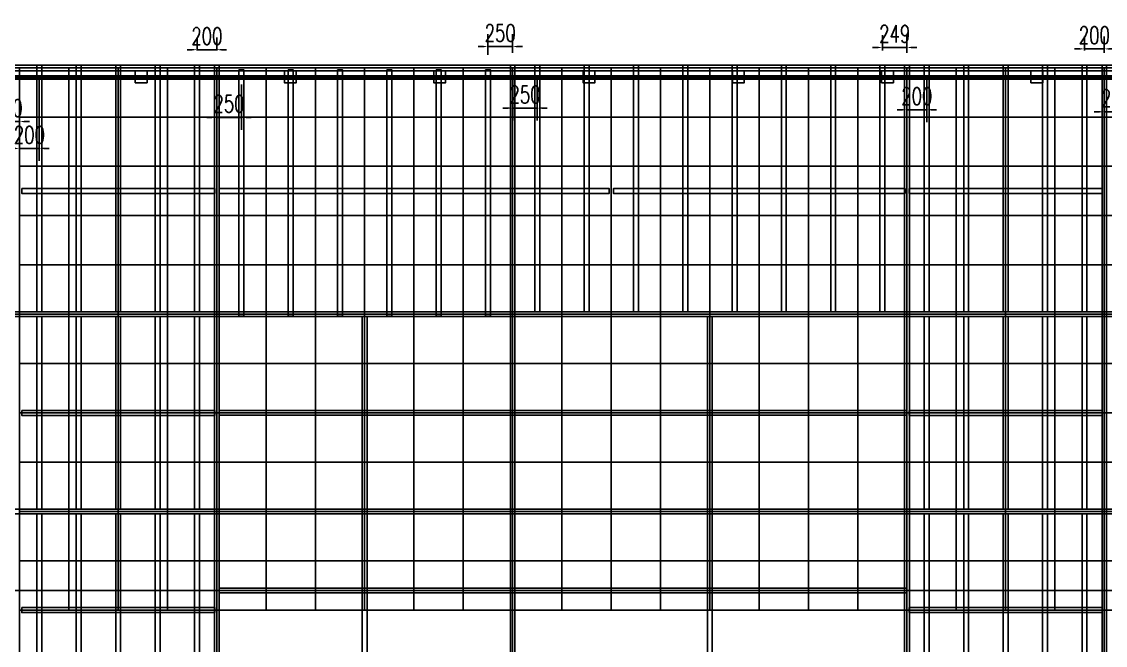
# Model space of a CAD drawing. Header units: millimetres. Extents: x -38645 to 143575, y -84298 to 156976.
# Drawn here: x -22998 to -12008, y -72826 to -66502 of the extents above; entities that cross this region are included whole.
import ezdxf

# ---------------------------------------------------------------- set-up
doc = ezdxf.new("R2010")
doc.units = ezdxf.units.MM
doc.header["$LTSCALE"] = 1000
for name, color, linetype in [('DOTE', 1, 'Continuous'), ('W-FLOAT_BOWL浮筒', 253, 'Continuous'), ('W-PLASTIC_RAILINGS塑木栏杆', 6, 'Continuous'), ('W-STEEL_FRAME钢架', 3, 'Continuous'), ('W-STEEL_KEEL钢龙骨', 5, 'Continuous')]:
    doc.layers.add(name, color=color, linetype=linetype)
doc.styles.add('STANDARD_T3', font='simplex.shx', dxfattribs={"width": 0.7, "bigfont": 'gbcbig.shx'})
doc.dimstyles.new('W&&50', dxfattribs={"dimtxt": 175, "dimasz": 50, "dimexe": 125, "dimexo": 150, "dimgap": 50, "dimtad": 1, "dimdec": 0, "dimzin": 0, "dimdsep": 46, "dimtxsty": 'STANDARD_T3', "dimcen": 0.09, "dimclrd": 1, "dimclre": 1, "dimclrt": 7, "dimazin": 2, "dimtfac": 1, "dimtdec": 0, "dimtix": 1, "dimtmove": 2, "dimatfit": 3, "dimfxl": 100, "dimtolj": 1, "dimtzin": 0, "dimarcsym": 0})

# ---------------------------------------------------------------- blocks, each defined once
blk = doc.blocks.new('*U376')
at = {"layer": 'W-STEEL_KEEL钢龙骨'}
for points in [[(-25, 3996), (25, 3996), (25, 1496), (-25, 1496)], [(-25, 1447), (25, 1447), (25, -505), (-25, -505)], [(-25, -2505), (25, -2505), (25, -553), (-25, -553)], [(-25, -3996), (25, -3996), (25, -2553), (-25, -2553)]]:
    blk.add_lwpolyline(points, close=True, dxfattribs=at)
blk = doc.blocks.new('*U377')
at = {"layer": 'W-STEEL_FRAME钢架', "color": 0, "linetype": 'ByBlock', "lineweight": -2, "transparency": 16777216}
for p in [(0, 0), (400, 0), (800, 0), (1200, 0), (1600, 0)]:
    blk.add_blockref('*U376', p, dxfattribs=at)
blk = doc.blocks.new('*U368')
at = {"layer": 'W-STEEL_KEEL钢龙骨'}
for points in [[(-25, 3996), (25, 3996), (25, 1496), (-25, 1496)], [(-25, -3996), (25, -3996), (25, -2553), (-25, -2553)]]:
    blk.add_lwpolyline(points, close=True, dxfattribs=at)
blk = doc.blocks.new('*U369')
at = {"layer": 'W-STEEL_FRAME钢架', "color": 0, "linetype": 'ByBlock', "lineweight": -2, "transparency": 16777216}
for p in [(0, 0), (500, 0), (1000, 0), (1500, 0), (2000, 0), (2500, 0)]:
    blk.add_blockref('*U368', p, dxfattribs=at)
blk = doc.blocks.new('*U370')
at = {"layer": 'W-STEEL_KEEL钢龙骨'}
for points in [[(-25, 3996), (25, 3996), (25, 1496), (-25, 1496)], [(-25, -3996), (25, -3996), (25, -2553), (-25, -2553)]]:
    blk.add_lwpolyline(points, close=True, dxfattribs=at)
blk = doc.blocks.new('*U371')
at = {"layer": 'W-STEEL_FRAME钢架', "color": 0, "linetype": 'ByBlock', "lineweight": -2, "transparency": 16777216}
for p in [(0, 0), (500, 0), (1000, 0), (1500, 0), (2000, 0), (2500, 0), (3000, 0), (3500, 0)]:
    blk.add_blockref('*U370', p, dxfattribs=at)
blk = doc.blocks.new('*U382')
at = {"layer": 'W-STEEL_FRAME钢架'}
blk.add_lwpolyline([(-60, 60), (60, 60), (60, -60), (-60, -60)], close=True, dxfattribs=at)
blk = doc.blocks.new('*U383')
at = {"layer": 'W-STEEL_FRAME钢架', "color": 0, "linetype": 'ByBlock', "lineweight": -2, "transparency": 16777216}
for p in [(15140, 0), (16654, 0), (18168, 0), (19682, 0), (21196, 0), (22710, 0), (24224, 0)]:
    blk.add_blockref('*U382', p, dxfattribs=at)
blk = doc.blocks.new('9040')
at = {"layer": 'DOTE'}
for p, q in [((0, -5000), (0, 1000)), ((-1000, 0), (10000, 0)), ((-1000, -2800), (10000, -2800))]:
    blk.add_line(p, q, dxfattribs=at)
at = {"layer": 'W-STEEL_FRAME钢架'}
blk.add_lwpolyline([(0, 0), (9000, 0), (9000, -4000), (0, -4000)], close=True, dxfattribs=at)
blk = doc.blocks.new('7040')
blk.add_circle((725, -3725), 75)
at = {"layer": 'DOTE'}
for p, q in [((0, -5000), (0, 1000)), ((3000, -5000), (3000, 1000)), ((7000, -5000), (7000, 1000)), ((-1000, 0), (8000, 0)), ((-1000, -2800), (8000, -2800)), ((-1000, -4000), (8000, -4000))]:
    blk.add_line(p, q, dxfattribs=at)
blk = doc.blocks.new('*U392')
at = {"layer": 'W-STEEL_KEEL钢龙骨'}
for points in [[(-25, 3996), (25, 3996), (25, 1496), (-25, 1496)], [(-25, 1447), (25, 1447), (25, -505), (-25, -505)], [(-25, -2505), (25, -2505), (25, -553), (-25, -553)], [(-25, -3996), (25, -3996), (25, -2553), (-25, -2553)]]:
    blk.add_lwpolyline(points, close=True, dxfattribs=at)
blk = doc.blocks.new('*U393')
at = {"layer": 'W-STEEL_FRAME钢架', "color": 0, "linetype": 'ByBlock', "lineweight": -2, "transparency": 16777216}
for p in [(0, 0), (400, 0), (800, 0), (1200, 0), (1600, 0)]:
    blk.add_blockref('*U392', p, dxfattribs=at)
blk = doc.blocks.new('*D421')
at = {"layer": 'Defpoints', "color": 0, "transparency": 16777216}
for p in [(-23270, -66944), (-23020, -66969), (-23020, -67515)]:
    blk.add_point(p, dxfattribs=at)
at = {"layer": 'W-STEEL_FRAME钢架', "color": 1, "lineweight": -2, "transparency": 16777216}
for p, q in [((-23270, -67094), (-23270, -67640)), ((-23020, -67119), (-23020, -67640)), ((-23320, -67515), (-23370, -67515)), ((-23270, -67515), (-23020, -67515)), ((-22970, -67515), (-22920, -67515))]:
    blk.add_line(p, q, dxfattribs=at)
at = {"layer": 'W-STEEL_FRAME钢架', "color": 1, "transparency": 16777216}
for points in [[(-23320, -67507), (-23320, -67523), (-23270, -67515)], [(-22970, -67507), (-22970, -67523), (-23020, -67515)]]:
    blk.add_solid(points, dxfattribs=at)
at = {"layer": 'W-STEEL_FRAME钢架', "color": 7, "transparency": 16777216, "insert": (-23145, -67378), "char_height": 175, "attachment_point": 5, "style": 'STANDARD_T3'}
blk.add_mtext('\\A1;250', dxfattribs=at)
blk = doc.blocks.new('*D422')
at = {"layer": 'Defpoints', "color": 0, "transparency": 16777216}
for p in [(-23020, -66969), (-22820, -66944), (-22820, -67787)]:
    blk.add_point(p, dxfattribs=at)
at = {"layer": 'W-STEEL_FRAME钢架', "color": 1, "lineweight": -2, "transparency": 16777216}
for p, q in [((-23020, -67119), (-23020, -67912)), ((-22820, -67094), (-22820, -67912)), ((-23070, -67787), (-23120, -67787)), ((-23020, -67787), (-22820, -67787)), ((-22770, -67787), (-22720, -67787))]:
    blk.add_line(p, q, dxfattribs=at)
at = {"layer": 'W-STEEL_FRAME钢架', "color": 1, "transparency": 16777216}
for points in [[(-23070, -67779), (-23070, -67796), (-23020, -67787)], [(-22770, -67779), (-22770, -67796), (-22820, -67787)]]:
    blk.add_solid(points, dxfattribs=at)
at = {"layer": 'W-STEEL_FRAME钢架', "color": 7, "transparency": 16777216, "insert": (-22920, -67650), "char_height": 175, "attachment_point": 5, "style": 'STANDARD_T3'}
blk.add_mtext('\\A1;200', dxfattribs=at)
blk = doc.blocks.new('*D423')
at = {"layer": 'Defpoints', "color": 0, "transparency": 16777216}
for p in [(-21020, -66786), (-21220, -66944), (-21020, -66944)]:
    blk.add_point(p, dxfattribs=at)
at = {"layer": 'W-STEEL_FRAME钢架', "color": 1, "lineweight": -2, "transparency": 16777216}
for p, q in [((-21220, -66794), (-21220, -66661)), ((-21020, -66794), (-21020, -66661)), ((-21270, -66786), (-21320, -66786)), ((-21220, -66786), (-21020, -66786)), ((-20970, -66786), (-20920, -66786))]:
    blk.add_line(p, q, dxfattribs=at)
at = {"layer": 'W-STEEL_FRAME钢架', "color": 1, "transparency": 16777216}
for points in [[(-21270, -66778), (-21270, -66795), (-21220, -66786)], [(-20970, -66778), (-20970, -66795), (-21020, -66786)]]:
    blk.add_solid(points, dxfattribs=at)
at = {"layer": 'W-STEEL_FRAME钢架', "color": 7, "transparency": 16777216, "insert": (-21120, -66649), "char_height": 175, "attachment_point": 5, "style": 'STANDARD_T3'}
blk.add_mtext('\\A1;200', dxfattribs=at)
blk = doc.blocks.new('*D424')
at = {"layer": 'Defpoints', "color": 0, "transparency": 16777216}
for p in [(-21020, -66944), (-20770, -66990), (-20770, -67473)]:
    blk.add_point(p, dxfattribs=at)
at = {"layer": 'W-STEEL_FRAME钢架', "color": 1, "lineweight": -2, "transparency": 16777216}
for p, q in [((-21020, -67094), (-21020, -67598)), ((-20770, -67140), (-20770, -67598)), ((-21070, -67473), (-21120, -67473)), ((-21020, -67473), (-20770, -67473)), ((-20720, -67473), (-20670, -67473))]:
    blk.add_line(p, q, dxfattribs=at)
at = {"layer": 'W-STEEL_FRAME钢架', "color": 1, "transparency": 16777216}
for points in [[(-21070, -67464), (-21070, -67481), (-21020, -67473)], [(-20720, -67464), (-20720, -67481), (-20770, -67473)]]:
    blk.add_solid(points, dxfattribs=at)
at = {"layer": 'W-STEEL_FRAME钢架', "color": 7, "transparency": 16777216, "insert": (-20895, -67335), "char_height": 175, "attachment_point": 5, "style": 'STANDARD_T3'}
blk.add_mtext('\\A1;250', dxfattribs=at)
blk = doc.blocks.new('*D425')
at = {"layer": 'Defpoints', "color": 0, "transparency": 16777216}
for p in [(-18020, -66754), (-18270, -66990), (-18020, -66969)]:
    blk.add_point(p, dxfattribs=at)
at = {"layer": 'W-STEEL_FRAME钢架', "color": 1, "lineweight": -2, "transparency": 16777216}
for p, q in [((-18270, -66840), (-18270, -66629)), ((-18020, -66819), (-18020, -66629)), ((-18320, -66754), (-18370, -66754)), ((-18270, -66754), (-18020, -66754)), ((-17970, -66754), (-17920, -66754))]:
    blk.add_line(p, q, dxfattribs=at)
at = {"layer": 'W-STEEL_FRAME钢架', "color": 1, "transparency": 16777216}
for points in [[(-18320, -66746), (-18320, -66763), (-18270, -66754)], [(-17970, -66746), (-17970, -66763), (-18020, -66754)]]:
    blk.add_solid(points, dxfattribs=at)
at = {"layer": 'W-STEEL_FRAME钢架', "color": 7, "transparency": 16777216, "insert": (-18145, -66617), "char_height": 175, "attachment_point": 5, "style": 'STANDARD_T3'}
blk.add_mtext('\\A1;250', dxfattribs=at)
blk = doc.blocks.new('*D426')
at = {"layer": 'Defpoints', "color": 0, "transparency": 16777216}
for p in [(-18018, -66944), (-17769, -66944), (-17769, -67378)]:
    blk.add_point(p, dxfattribs=at)
at = {"layer": 'W-STEEL_FRAME钢架', "color": 1, "lineweight": -2, "transparency": 16777216}
for p, q in [((-18018, -67094), (-18018, -67503)), ((-17769, -67094), (-17769, -67503)), ((-18068, -67378), (-18118, -67378)), ((-18018, -67378), (-17769, -67378)), ((-17719, -67378), (-17669, -67378))]:
    blk.add_line(p, q, dxfattribs=at)
at = {"layer": 'W-STEEL_FRAME钢架', "color": 1, "transparency": 16777216}
for points in [[(-18068, -67370), (-18068, -67387), (-18018, -67378)], [(-17719, -67370), (-17719, -67387), (-17769, -67378)]]:
    blk.add_solid(points, dxfattribs=at)
at = {"layer": 'W-STEEL_FRAME钢架', "color": 7, "transparency": 16777216, "insert": (-17893, -67241), "char_height": 175, "attachment_point": 5, "style": 'STANDARD_T3'}
blk.add_mtext('\\A1;250', dxfattribs=at)
blk = doc.blocks.new('*D409')
at = {"layer": 'Defpoints', "color": 0, "transparency": 16777216}
for p in [(-14020, -66764), (-14269, -66944), (-14020, -66969)]:
    blk.add_point(p, dxfattribs=at)
at = {"layer": 'W-STEEL_FRAME钢架', "color": 1, "lineweight": -2, "transparency": 16777216}
for p, q in [((-14269, -66794), (-14269, -66639)), ((-14020, -66819), (-14020, -66639)), ((-14319, -66764), (-14369, -66764)), ((-14269, -66764), (-14020, -66764)), ((-13970, -66764), (-13920, -66764))]:
    blk.add_line(p, q, dxfattribs=at)
at = {"layer": 'W-STEEL_FRAME钢架', "color": 1, "transparency": 16777216}
for points in [[(-14319, -66755), (-14319, -66772), (-14269, -66764)], [(-13970, -66755), (-13970, -66772), (-14020, -66764)]]:
    blk.add_solid(points, dxfattribs=at)
at = {"layer": 'W-STEEL_FRAME钢架', "color": 7, "transparency": 16777216, "insert": (-14144, -66626), "char_height": 175, "attachment_point": 5, "style": 'STANDARD_T3'}
blk.add_mtext('\\A1;249', dxfattribs=at)
blk = doc.blocks.new('*D427')
at = {"layer": 'Defpoints', "color": 0, "transparency": 16777216}
for p in [(-14020, -66944), (-13820, -66944), (-13820, -67396)]:
    blk.add_point(p, dxfattribs=at)
at = {"layer": 'W-STEEL_FRAME钢架', "color": 1, "lineweight": -2, "transparency": 16777216}
for p, q in [((-14020, -67094), (-14020, -67521)), ((-13820, -67094), (-13820, -67521)), ((-14070, -67396), (-14120, -67396)), ((-14020, -67396), (-13820, -67396)), ((-13770, -67396), (-13720, -67396))]:
    blk.add_line(p, q, dxfattribs=at)
at = {"layer": 'W-STEEL_FRAME钢架', "color": 1, "transparency": 16777216}
for points in [[(-14070, -67387), (-14070, -67404), (-14020, -67396)], [(-13770, -67387), (-13770, -67404), (-13820, -67396)]]:
    blk.add_solid(points, dxfattribs=at)
at = {"layer": 'W-STEEL_FRAME钢架', "color": 7, "transparency": 16777216, "insert": (-13920, -67258), "char_height": 175, "attachment_point": 5, "style": 'STANDARD_T3'}
blk.add_mtext('\\A1;200', dxfattribs=at)
blk = doc.blocks.new('*D428')
at = {"layer": 'Defpoints', "color": 0, "transparency": 16777216}
for p in [(-12020, -66778), (-12220, -66944), (-12020, -66969)]:
    blk.add_point(p, dxfattribs=at)
at = {"layer": 'W-STEEL_FRAME钢架', "color": 1, "lineweight": -2, "transparency": 16777216}
for p, q in [((-12220, -66794), (-12220, -66653)), ((-12020, -66819), (-12020, -66653)), ((-12270, -66778), (-12320, -66778)), ((-12220, -66778), (-12020, -66778)), ((-11970, -66778), (-11920, -66778))]:
    blk.add_line(p, q, dxfattribs=at)
at = {"layer": 'W-STEEL_FRAME钢架', "color": 1, "transparency": 16777216}
for points in [[(-12270, -66770), (-12270, -66786), (-12220, -66778)], [(-11970, -66770), (-11970, -66786), (-12020, -66778)]]:
    blk.add_solid(points, dxfattribs=at)
at = {"layer": 'W-STEEL_FRAME钢架', "color": 7, "transparency": 16777216, "insert": (-12120, -66640), "char_height": 175, "attachment_point": 5, "style": 'STANDARD_T3'}
blk.add_mtext('\\A1;200', dxfattribs=at)
blk = doc.blocks.new('*D429')
at = {"layer": 'Defpoints', "color": 0, "transparency": 16777216}
for p in [(-12020, -66969), (-11770, -66944), (-11770, -67416)]:
    blk.add_point(p, dxfattribs=at)
at = {"layer": 'W-STEEL_FRAME钢架', "color": 1, "lineweight": -2, "transparency": 16777216}
for p, q in [((-12020, -67119), (-12020, -67541)), ((-11770, -67094), (-11770, -67541)), ((-12070, -67416), (-12120, -67416)), ((-12020, -67416), (-11770, -67416)), ((-11720, -67416), (-11670, -67416))]:
    blk.add_line(p, q, dxfattribs=at)
at = {"layer": 'W-STEEL_FRAME钢架', "color": 1, "transparency": 16777216}
for points in [[(-12070, -67408), (-12070, -67424), (-12020, -67416)], [(-11720, -67408), (-11720, -67424), (-11770, -67416)]]:
    blk.add_solid(points, dxfattribs=at)
at = {"layer": 'W-STEEL_FRAME钢架', "color": 7, "transparency": 16777216, "insert": (-11895, -67278), "char_height": 175, "attachment_point": 5, "style": 'STANDARD_T3'}
blk.add_mtext('\\A1;250', dxfattribs=at)

msp = doc.modelspace()

# ---------------------------------------------------------------- linework, layer by layer
at = {"layer": 'W-FLOAT_BOWL浮筒'}
for points in [[(-37019.8, -66968.9), (-2019.8, -66968.9), (-2019.8, -74968.9), (-37019.8, -74968.9)], [(-23019.8, -66968.9), (-22519.8, -66968.9), (-22519.8, -67468.9), (-23019.8, -67468.9)], [(-22519.8, -66968.9), (-22019.8, -66968.9), (-22019.8, -67468.9), (-22519.8, -67468.9)], [(-22019.8, -66968.9), (-21519.8, -66968.9), (-21519.8, -67468.9), (-22019.8, -67468.9)], [(-21519.8, -66968.9), (-21019.8, -66968.9), (-21019.8, -67468.9), (-21519.8, -67468.9)], [(-21019.8, -66968.9), (-20519.8, -66968.9), (-20519.8, -67468.9), (-21019.8, -67468.9)], [(-20519.8, -66968.9), (-20019.8, -66968.9), (-20019.8, -67468.9), (-20519.8, -67468.9)], [(-20019.8, -66968.9), (-19519.8, -66968.9), (-19519.8, -67468.9), (-20019.8, -67468.9)], [(-19519.8, -66968.9), (-19019.8, -66968.9), (-19019.8, -67468.9), (-19519.8, -67468.9)], [(-19019.8, -66968.9), (-18519.8, -66968.9), (-18519.8, -67468.9), (-19019.8, -67468.9)], [(-18519.8, -66968.9), (-18019.8, -66968.9), (-18019.8, -67468.9), (-18519.8, -67468.9)], [(-18019.8, -66968.9), (-17519.8, -66968.9), (-17519.8, -67468.9), (-18019.8, -67468.9)], [(-17519.8, -66968.9), (-17019.8, -66968.9), (-17019.8, -67468.9), (-17519.8, -67468.9)], [(-17019.8, -66968.9), (-16519.8, -66968.9), (-16519.8, -67468.9), (-17019.8, -67468.9)], [(-16519.8, -66968.9), (-16019.8, -66968.9), (-16019.8, -67468.9), (-16519.8, -67468.9)], [(-16019.8, -66968.9), (-15519.8, -66968.9), (-15519.8, -67468.9), (-16019.8, -67468.9)], [(-15519.8, -66968.9), (-15019.8, -66968.9), (-15019.8, -67468.9), (-15519.8, -67468.9)], [(-15019.8, -66968.9), (-14519.8, -66968.9), (-14519.8, -67468.9), (-15019.8, -67468.9)], [(-14519.8, -66968.9), (-14019.8, -66968.9), (-14019.8, -67468.9), (-14519.8, -67468.9)], [(-14019.8, -66968.9), (-13519.8, -66968.9), (-13519.8, -67468.9), (-14019.8, -67468.9)], [(-13519.8, -66968.9), (-13019.8, -66968.9), (-13019.8, -67468.9), (-13519.8, -67468.9)], [(-13019.8, -66968.9), (-12519.8, -66968.9), (-12519.8, -67468.9), (-13019.8, -67468.9)], [(-12519.8, -66968.9), (-12019.8, -66968.9), (-12019.8, -67468.9), (-12519.8, -67468.9)], [(-12019.8, -66968.9), (-11519.8, -66968.9), (-11519.8, -67468.9), (-12019.8, -67468.9)], [(-23019.8, -67468.9), (-22519.8, -67468.9), (-22519.8, -67968.9), (-23019.8, -67968.9)], [(-22519.8, -67468.9), (-22019.8, -67468.9), (-22019.8, -67968.9), (-22519.8, -67968.9)], [(-22019.8, -67468.9), (-21519.8, -67468.9), (-21519.8, -67968.9), (-22019.8, -67968.9)], [(-21519.8, -67468.9), (-21019.8, -67468.9), (-21019.8, -67968.9), (-21519.8, -67968.9)], [(-21019.8, -67468.9), (-20519.8, -67468.9), (-20519.8, -67968.9), (-21019.8, -67968.9)], [(-20519.8, -67468.9), (-20019.8, -67468.9), (-20019.8, -67968.9), (-20519.8, -67968.9)], [(-20019.8, -67468.9), (-19519.8, -67468.9), (-19519.8, -67968.9), (-20019.8, -67968.9)], [(-19519.8, -67468.9), (-19019.8, -67468.9), (-19019.8, -67968.9), (-19519.8, -67968.9)], [(-19019.8, -67468.9), (-18519.8, -67468.9), (-18519.8, -67968.9), (-19019.8, -67968.9)], [(-18519.8, -67468.9), (-18019.8, -67468.9), (-18019.8, -67968.9), (-18519.8, -67968.9)], [(-18019.8, -67468.9), (-17519.8, -67468.9), (-17519.8, -67968.9), (-18019.8, -67968.9)], [(-17519.8, -67468.9), (-17019.8, -67468.9), (-17019.8, -67968.9), (-17519.8, -67968.9)], [(-17019.8, -67468.9), (-16519.8, -67468.9), (-16519.8, -67968.9), (-17019.8, -67968.9)], [(-16519.8, -67468.9), (-16019.8, -67468.9), (-16019.8, -67968.9), (-16519.8, -67968.9)], [(-16019.8, -67468.9), (-15519.8, -67468.9), (-15519.8, -67968.9), (-16019.8, -67968.9)], [(-15519.8, -67468.9), (-15019.8, -67468.9), (-15019.8, -67968.9), (-15519.8, -67968.9)], [(-15019.8, -67468.9), (-14519.8, -67468.9), (-14519.8, -67968.9), (-15019.8, -67968.9)], [(-14519.8, -67468.9), (-14019.8, -67468.9), (-14019.8, -67968.9), (-14519.8, -67968.9)], [(-14019.8, -67468.9), (-13519.8, -67468.9), (-13519.8, -67968.9), (-14019.8, -67968.9)], [(-13519.8, -67468.9), (-13019.8, -67468.9), (-13019.8, -67968.9), (-13519.8, -67968.9)], [(-13019.8, -67468.9), (-12519.8, -67468.9), (-12519.8, -67968.9), (-13019.8, -67968.9)], [(-12519.8, -67468.9), (-12019.8, -67468.9), (-12019.8, -67968.9), (-12519.8, -67968.9)], [(-12019.8, -67468.9), (-11519.8, -67468.9), (-11519.8, -67968.9), (-12019.8, -67968.9)], [(-23019.8, -67968.9), (-22519.8, -67968.9), (-22519.8, -68468.9), (-23019.8, -68468.9)], [(-22519.8, -67968.9), (-22019.8, -67968.9), (-22019.8, -68468.9), (-22519.8, -68468.9)], [(-22019.8, -67968.9), (-21519.8, -67968.9), (-21519.8, -68468.9), (-22019.8, -68468.9)], [(-21519.8, -67968.9), (-21019.8, -67968.9), (-21019.8, -68468.9), (-21519.8, -68468.9)], [(-21019.8, -67968.9), (-20519.8, -67968.9), (-20519.8, -68468.9), (-21019.8, -68468.9)], [(-20519.8, -67968.9), (-20019.8, -67968.9), (-20019.8, -68468.9), (-20519.8, -68468.9)], [(-20019.8, -67968.9), (-19519.8, -67968.9), (-19519.8, -68468.9), (-20019.8, -68468.9)], [(-19519.8, -67968.9), (-19019.8, -67968.9), (-19019.8, -68468.9), (-19519.8, -68468.9)], [(-19019.8, -67968.9), (-18519.8, -67968.9), (-18519.8, -68468.9), (-19019.8, -68468.9)], [(-18519.8, -67968.9), (-18019.8, -67968.9), (-18019.8, -68468.9), (-18519.8, -68468.9)], [(-18019.8, -67968.9), (-17519.8, -67968.9), (-17519.8, -68468.9), (-18019.8, -68468.9)], [(-17519.8, -67968.9), (-17019.8, -67968.9), (-17019.8, -68468.9), (-17519.8, -68468.9)], [(-17019.8, -67968.9), (-16519.8, -67968.9), (-16519.8, -68468.9), (-17019.8, -68468.9)], [(-16519.8, -67968.9), (-16019.8, -67968.9), (-16019.8, -68468.9), (-16519.8, -68468.9)], [(-16019.8, -67968.9), (-15519.8, -67968.9), (-15519.8, -68468.9), (-16019.8, -68468.9)], [(-15519.8, -67968.9), (-15019.8, -67968.9), (-15019.8, -68468.9), (-15519.8, -68468.9)], [(-15019.8, -67968.9), (-14519.8, -67968.9), (-14519.8, -68468.9), (-15019.8, -68468.9)], [(-14519.8, -67968.9), (-14019.8, -67968.9), (-14019.8, -68468.9), (-14519.8, -68468.9)], [(-14019.8, -67968.9), (-13519.8, -67968.9), (-13519.8, -68468.9), (-14019.8, -68468.9)], [(-13519.8, -67968.9), (-13019.8, -67968.9), (-13019.8, -68468.9), (-13519.8, -68468.9)], [(-13019.8, -67968.9), (-12519.8, -67968.9), (-12519.8, -68468.9), (-13019.8, -68468.9)], [(-12519.8, -67968.9), (-12019.8, -67968.9), (-12019.8, -68468.9), (-12519.8, -68468.9)], [(-12019.8, -67968.9), (-11519.8, -67968.9), (-11519.8, -68468.9), (-12019.8, -68468.9)], [(-23019.8, -68468.9), (-22519.8, -68468.9), (-22519.8, -68968.9), (-23019.8, -68968.9)], [(-22519.8, -68468.9), (-22019.8, -68468.9), (-22019.8, -68968.9), (-22519.8, -68968.9)], [(-22019.8, -68468.9), (-21519.8, -68468.9), (-21519.8, -68968.9), (-22019.8, -68968.9)], [(-21519.8, -68468.9), (-21019.8, -68468.9), (-21019.8, -68968.9), (-21519.8, -68968.9)], [(-21019.8, -68468.9), (-20519.8, -68468.9), (-20519.8, -68968.9), (-21019.8, -68968.9)], [(-20519.8, -68468.9), (-20019.8, -68468.9), (-20019.8, -68968.9), (-20519.8, -68968.9)], [(-20019.8, -68468.9), (-19519.8, -68468.9), (-19519.8, -68968.9), (-20019.8, -68968.9)], [(-19519.8, -68468.9), (-19019.8, -68468.9), (-19019.8, -68968.9), (-19519.8, -68968.9)], [(-19019.8, -68468.9), (-18519.8, -68468.9), (-18519.8, -68968.9), (-19019.8, -68968.9)], [(-18519.8, -68468.9), (-18019.8, -68468.9), (-18019.8, -68968.9), (-18519.8, -68968.9)], [(-18019.8, -68468.9), (-17519.8, -68468.9), (-17519.8, -68968.9), (-18019.8, -68968.9)], [(-17519.8, -68468.9), (-17019.8, -68468.9), (-17019.8, -68968.9), (-17519.8, -68968.9)], [(-17019.8, -68468.9), (-16519.8, -68468.9), (-16519.8, -68968.9), (-17019.8, -68968.9)], [(-16519.8, -68468.9), (-16019.8, -68468.9), (-16019.8, -68968.9), (-16519.8, -68968.9)], [(-16019.8, -68468.9), (-15519.8, -68468.9), (-15519.8, -68968.9), (-16019.8, -68968.9)], [(-15519.8, -68468.9), (-15019.8, -68468.9), (-15019.8, -68968.9), (-15519.8, -68968.9)], [(-15019.8, -68468.9), (-14519.8, -68468.9), (-14519.8, -68968.9), (-15019.8, -68968.9)], [(-14519.8, -68468.9), (-14019.8, -68468.9), (-14019.8, -68968.9), (-14519.8, -68968.9)], [(-14019.8, -68468.9), (-13519.8, -68468.9), (-13519.8, -68968.9), (-14019.8, -68968.9)], [(-13519.8, -68468.9), (-13019.8, -68468.9), (-13019.8, -68968.9), (-13519.8, -68968.9)], [(-13019.8, -68468.9), (-12519.8, -68468.9), (-12519.8, -68968.9), (-13019.8, -68968.9)], [(-12519.8, -68468.9), (-12019.8, -68468.9), (-12019.8, -68968.9), (-12519.8, -68968.9)], [(-12019.8, -68468.9), (-11519.8, -68468.9), (-11519.8, -68968.9), (-12019.8, -68968.9)], [(-23019.8, -68968.9), (-22519.8, -68968.9), (-22519.8, -69468.9), (-23019.8, -69468.9)], [(-22519.8, -68968.9), (-22019.8, -68968.9), (-22019.8, -69468.9), (-22519.8, -69468.9)], [(-22019.8, -68968.9), (-21519.8, -68968.9), (-21519.8, -69468.9), (-22019.8, -69468.9)], [(-21519.8, -68968.9), (-21019.8, -68968.9), (-21019.8, -69468.9), (-21519.8, -69468.9)], [(-21019.8, -68968.9), (-20519.8, -68968.9), (-20519.8, -69468.9), (-21019.8, -69468.9)], [(-20519.8, -68968.9), (-20019.8, -68968.9), (-20019.8, -69468.9), (-20519.8, -69468.9)], [(-20019.8, -68968.9), (-19519.8, -68968.9), (-19519.8, -69468.9), (-20019.8, -69468.9)], [(-19519.8, -68968.9), (-19019.8, -68968.9), (-19019.8, -69468.9), (-19519.8, -69468.9)], [(-19019.8, -68968.9), (-18519.8, -68968.9), (-18519.8, -69468.9), (-19019.8, -69468.9)], [(-18519.8, -68968.9), (-18019.8, -68968.9), (-18019.8, -69468.9), (-18519.8, -69468.9)], [(-18019.8, -68968.9), (-17519.8, -68968.9), (-17519.8, -69468.9), (-18019.8, -69468.9)], [(-17519.8, -68968.9), (-17019.8, -68968.9), (-17019.8, -69468.9), (-17519.8, -69468.9)], [(-17019.8, -68968.9), (-16519.8, -68968.9), (-16519.8, -69468.9), (-17019.8, -69468.9)], [(-16519.8, -68968.9), (-16019.8, -68968.9), (-16019.8, -69468.9), (-16519.8, -69468.9)], [(-16019.8, -68968.9), (-15519.8, -68968.9), (-15519.8, -69468.9), (-16019.8, -69468.9)], [(-15519.8, -68968.9), (-15019.8, -68968.9), (-15019.8, -69468.9), (-15519.8, -69468.9)], [(-15019.8, -68968.9), (-14519.8, -68968.9), (-14519.8, -69468.9), (-15019.8, -69468.9)], [(-14519.8, -68968.9), (-14019.8, -68968.9), (-14019.8, -69468.9), (-14519.8, -69468.9)], [(-14019.8, -68968.9), (-13519.8, -68968.9), (-13519.8, -69468.9), (-14019.8, -69468.9)], [(-13519.8, -68968.9), (-13019.8, -68968.9), (-13019.8, -69468.9), (-13519.8, -69468.9)], [(-13019.8, -68968.9), (-12519.8, -68968.9), (-12519.8, -69468.9), (-13019.8, -69468.9)], [(-12519.8, -68968.9), (-12019.8, -68968.9), (-12019.8, -69468.9), (-12519.8, -69468.9)], [(-12019.8, -68968.9), (-11519.8, -68968.9), (-11519.8, -69468.9), (-12019.8, -69468.9)], [(-23019.8, -69468.9), (-22519.8, -69468.9), (-22519.8, -69968.9), (-23019.8, -69968.9)], [(-22519.8, -69468.9), (-22019.8, -69468.9), (-22019.8, -69968.9), (-22519.8, -69968.9)], [(-22019.8, -69468.9), (-21519.8, -69468.9), (-21519.8, -69968.9), (-22019.8, -69968.9)], [(-21519.8, -69468.9), (-21019.8, -69468.9), (-21019.8, -69968.9), (-21519.8, -69968.9)], [(-21019.8, -69468.9), (-20519.8, -69468.9), (-20519.8, -69968.9), (-21019.8, -69968.9)], [(-20519.8, -69468.9), (-20019.8, -69468.9), (-20019.8, -69968.9), (-20519.8, -69968.9)], [(-20019.8, -69468.9), (-19519.8, -69468.9), (-19519.8, -69968.9), (-20019.8, -69968.9)], [(-19519.8, -69468.9), (-19019.8, -69468.9), (-19019.8, -69968.9), (-19519.8, -69968.9)], [(-19019.8, -69468.9), (-18519.8, -69468.9), (-18519.8, -69968.9), (-19019.8, -69968.9)], [(-18519.8, -69468.9), (-18019.8, -69468.9), (-18019.8, -69968.9), (-18519.8, -69968.9)], [(-18019.8, -69468.9), (-17519.8, -69468.9), (-17519.8, -69968.9), (-18019.8, -69968.9)], [(-17519.8, -69468.9), (-17019.8, -69468.9), (-17019.8, -69968.9), (-17519.8, -69968.9)], [(-17019.8, -69468.9), (-16519.8, -69468.9), (-16519.8, -69968.9), (-17019.8, -69968.9)], [(-16519.8, -69468.9), (-16019.8, -69468.9), (-16019.8, -69968.9), (-16519.8, -69968.9)], [(-16019.8, -69468.9), (-15519.8, -69468.9), (-15519.8, -69968.9), (-16019.8, -69968.9)], [(-15519.8, -69468.9), (-15019.8, -69468.9), (-15019.8, -69968.9), (-15519.8, -69968.9)], [(-15019.8, -69468.9), (-14519.8, -69468.9), (-14519.8, -69968.9), (-15019.8, -69968.9)], [(-14519.8, -69468.9), (-14019.8, -69468.9), (-14019.8, -69968.9), (-14519.8, -69968.9)], [(-14019.8, -69468.9), (-13519.8, -69468.9), (-13519.8, -69968.9), (-14019.8, -69968.9)], [(-13519.8, -69468.9), (-13019.8, -69468.9), (-13019.8, -69968.9), (-13519.8, -69968.9)], [(-13019.8, -69468.9), (-12519.8, -69468.9), (-12519.8, -69968.9), (-13019.8, -69968.9)], [(-12519.8, -69468.9), (-12019.8, -69468.9), (-12019.8, -69968.9), (-12519.8, -69968.9)], [(-12019.8, -69468.9), (-11519.8, -69468.9), (-11519.8, -69968.9), (-12019.8, -69968.9)], [(-23019.8, -69968.9), (-22519.8, -69968.9), (-22519.8, -70468.9), (-23019.8, -70468.9)], [(-22519.8, -69968.9), (-22019.8, -69968.9), (-22019.8, -70468.9), (-22519.8, -70468.9)], [(-22019.8, -69968.9), (-21519.8, -69968.9), (-21519.8, -70468.9), (-22019.8, -70468.9)], [(-21519.8, -69968.9), (-21019.8, -69968.9), (-21019.8, -70468.9), (-21519.8, -70468.9)], [(-21019.8, -69968.9), (-20519.8, -69968.9), (-20519.8, -70468.9), (-21019.8, -70468.9)], [(-20519.8, -69968.9), (-20019.8, -69968.9), (-20019.8, -70468.9), (-20519.8, -70468.9)], [(-20019.8, -69968.9), (-19519.8, -69968.9), (-19519.8, -70468.9), (-20019.8, -70468.9)], [(-19519.8, -69968.9), (-19019.8, -69968.9), (-19019.8, -70468.9), (-19519.8, -70468.9)], [(-19019.8, -69968.9), (-18519.8, -69968.9), (-18519.8, -70468.9), (-19019.8, -70468.9)], [(-18519.8, -69968.9), (-18019.8, -69968.9), (-18019.8, -70468.9), (-18519.8, -70468.9)], [(-18019.8, -69968.9), (-17519.8, -69968.9), (-17519.8, -70468.9), (-18019.8, -70468.9)], [(-17519.8, -69968.9), (-17019.8, -69968.9), (-17019.8, -70468.9), (-17519.8, -70468.9)], [(-17019.8, -69968.9), (-16519.8, -69968.9), (-16519.8, -70468.9), (-17019.8, -70468.9)], [(-16519.8, -69968.9), (-16019.8, -69968.9), (-16019.8, -70468.9), (-16519.8, -70468.9)], [(-16019.8, -69968.9), (-15519.8, -69968.9), (-15519.8, -70468.9), (-16019.8, -70468.9)], [(-15519.8, -69968.9), (-15019.8, -69968.9), (-15019.8, -70468.9), (-15519.8, -70468.9)], [(-15019.8, -69968.9), (-14519.8, -69968.9), (-14519.8, -70468.9), (-15019.8, -70468.9)], [(-14519.8, -69968.9), (-14019.8, -69968.9), (-14019.8, -70468.9), (-14519.8, -70468.9)], [(-14019.8, -69968.9), (-13519.8, -69968.9), (-13519.8, -70468.9), (-14019.8, -70468.9)], [(-13519.8, -69968.9), (-13019.8, -69968.9), (-13019.8, -70468.9), (-13519.8, -70468.9)], [(-13019.8, -69968.9), (-12519.8, -69968.9), (-12519.8, -70468.9), (-13019.8, -70468.9)], [(-12519.8, -69968.9), (-12019.8, -69968.9), (-12019.8, -70468.9), (-12519.8, -70468.9)], [(-12019.8, -69968.9), (-11519.8, -69968.9), (-11519.8, -70468.9), (-12019.8, -70468.9)], [(-23019.8, -70468.9), (-22519.8, -70468.9), (-22519.8, -70968.9), (-23019.8, -70968.9)], [(-22519.8, -70468.9), (-22019.8, -70468.9), (-22019.8, -70968.9), (-22519.8, -70968.9)], [(-22019.8, -70468.9), (-21519.8, -70468.9), (-21519.8, -70968.9), (-22019.8, -70968.9)], [(-21519.8, -70468.9), (-21019.8, -70468.9), (-21019.8, -70968.9), (-21519.8, -70968.9)], [(-21019.8, -70468.9), (-20519.8, -70468.9), (-20519.8, -70968.9), (-21019.8, -70968.9)], [(-20519.8, -70468.9), (-20019.8, -70468.9), (-20019.8, -70968.9), (-20519.8, -70968.9)], [(-20019.8, -70468.9), (-19519.8, -70468.9), (-19519.8, -70968.9), (-20019.8, -70968.9)], [(-19519.8, -70468.9), (-19019.8, -70468.9), (-19019.8, -70968.9), (-19519.8, -70968.9)], [(-19019.8, -70468.9), (-18519.8, -70468.9), (-18519.8, -70968.9), (-19019.8, -70968.9)], [(-18519.8, -70468.9), (-18019.8, -70468.9), (-18019.8, -70968.9), (-18519.8, -70968.9)], [(-18019.8, -70468.9), (-17519.8, -70468.9), (-17519.8, -70968.9), (-18019.8, -70968.9)], [(-17519.8, -70468.9), (-17019.8, -70468.9), (-17019.8, -70968.9), (-17519.8, -70968.9)], [(-17019.8, -70468.9), (-16519.8, -70468.9), (-16519.8, -70968.9), (-17019.8, -70968.9)], [(-16519.8, -70468.9), (-16019.8, -70468.9), (-16019.8, -70968.9), (-16519.8, -70968.9)], [(-16019.8, -70468.9), (-15519.8, -70468.9), (-15519.8, -70968.9), (-16019.8, -70968.9)], [(-15519.8, -70468.9), (-15019.8, -70468.9), (-15019.8, -70968.9), (-15519.8, -70968.9)], [(-15019.8, -70468.9), (-14519.8, -70468.9), (-14519.8, -70968.9), (-15019.8, -70968.9)], [(-14519.8, -70468.9), (-14019.8, -70468.9), (-14019.8, -70968.9), (-14519.8, -70968.9)], [(-14019.8, -70468.9), (-13519.8, -70468.9), (-13519.8, -70968.9), (-14019.8, -70968.9)], [(-13519.8, -70468.9), (-13019.8, -70468.9), (-13019.8, -70968.9), (-13519.8, -70968.9)], [(-13019.8, -70468.9), (-12519.8, -70468.9), (-12519.8, -70968.9), (-13019.8, -70968.9)], [(-12519.8, -70468.9), (-12019.8, -70468.9), (-12019.8, -70968.9), (-12519.8, -70968.9)], [(-12019.8, -70468.9), (-11519.8, -70468.9), (-11519.8, -70968.9), (-12019.8, -70968.9)], [(-23019.8, -70968.9), (-22519.8, -70968.9), (-22519.8, -71468.9), (-23019.8, -71468.9)], [(-22519.8, -70968.9), (-22019.8, -70968.9), (-22019.8, -71468.9), (-22519.8, -71468.9)], [(-22019.8, -70968.9), (-21519.8, -70968.9), (-21519.8, -71468.9), (-22019.8, -71468.9)], [(-21519.8, -70968.9), (-21019.8, -70968.9), (-21019.8, -71468.9), (-21519.8, -71468.9)], [(-21019.8, -70968.9), (-20519.8, -70968.9), (-20519.8, -71468.9), (-21019.8, -71468.9)], [(-20519.8, -70968.9), (-20019.8, -70968.9), (-20019.8, -71468.9), (-20519.8, -71468.9)], [(-20019.8, -70968.9), (-19519.8, -70968.9), (-19519.8, -71468.9), (-20019.8, -71468.9)], [(-19519.8, -70968.9), (-19019.8, -70968.9), (-19019.8, -71468.9), (-19519.8, -71468.9)], [(-19019.8, -70968.9), (-18519.8, -70968.9), (-18519.8, -71468.9), (-19019.8, -71468.9)], [(-18519.8, -70968.9), (-18019.8, -70968.9), (-18019.8, -71468.9), (-18519.8, -71468.9)], [(-18019.8, -70968.9), (-17519.8, -70968.9), (-17519.8, -71468.9), (-18019.8, -71468.9)], [(-17519.8, -70968.9), (-17019.8, -70968.9), (-17019.8, -71468.9), (-17519.8, -71468.9)], [(-17019.8, -70968.9), (-16519.8, -70968.9), (-16519.8, -71468.9), (-17019.8, -71468.9)], [(-16519.8, -70968.9), (-16019.8, -70968.9), (-16019.8, -71468.9), (-16519.8, -71468.9)], [(-16019.8, -70968.9), (-15519.8, -70968.9), (-15519.8, -71468.9), (-16019.8, -71468.9)], [(-15519.8, -70968.9), (-15019.8, -70968.9), (-15019.8, -71468.9), (-15519.8, -71468.9)], [(-15019.8, -70968.9), (-14519.8, -70968.9), (-14519.8, -71468.9), (-15019.8, -71468.9)], [(-14519.8, -70968.9), (-14019.8, -70968.9), (-14019.8, -71468.9), (-14519.8, -71468.9)], [(-14019.8, -70968.9), (-13519.8, -70968.9), (-13519.8, -71468.9), (-14019.8, -71468.9)], [(-13519.8, -70968.9), (-13019.8, -70968.9), (-13019.8, -71468.9), (-13519.8, -71468.9)], [(-13019.8, -70968.9), (-12519.8, -70968.9), (-12519.8, -71468.9), (-13019.8, -71468.9)], [(-12519.8, -70968.9), (-12019.8, -70968.9), (-12019.8, -71468.9), (-12519.8, -71468.9)], [(-12019.8, -70968.9), (-11519.8, -70968.9), (-11519.8, -71468.9), (-12019.8, -71468.9)], [(-23019.8, -71468.9), (-22519.8, -71468.9), (-22519.8, -71968.9), (-23019.8, -71968.9)], [(-22519.8, -71468.9), (-22019.8, -71468.9), (-22019.8, -71968.9), (-22519.8, -71968.9)], [(-22019.8, -71468.9), (-21519.8, -71468.9), (-21519.8, -71968.9), (-22019.8, -71968.9)], [(-21519.8, -71468.9), (-21019.8, -71468.9), (-21019.8, -71968.9), (-21519.8, -71968.9)], [(-21019.8, -71468.9), (-20519.8, -71468.9), (-20519.8, -71968.9), (-21019.8, -71968.9)], [(-20519.8, -71468.9), (-20019.8, -71468.9), (-20019.8, -71968.9), (-20519.8, -71968.9)], [(-20019.8, -71468.9), (-19519.8, -71468.9), (-19519.8, -71968.9), (-20019.8, -71968.9)], [(-19519.8, -71468.9), (-19019.8, -71468.9), (-19019.8, -71968.9), (-19519.8, -71968.9)], [(-19019.8, -71468.9), (-18519.8, -71468.9), (-18519.8, -71968.9), (-19019.8, -71968.9)], [(-18519.8, -71468.9), (-18019.8, -71468.9), (-18019.8, -71968.9), (-18519.8, -71968.9)], [(-18019.8, -71468.9), (-17519.8, -71468.9), (-17519.8, -71968.9), (-18019.8, -71968.9)], [(-17519.8, -71468.9), (-17019.8, -71468.9), (-17019.8, -71968.9), (-17519.8, -71968.9)], [(-17019.8, -71468.9), (-16519.8, -71468.9), (-16519.8, -71968.9), (-17019.8, -71968.9)], [(-16519.8, -71468.9), (-16019.8, -71468.9), (-16019.8, -71968.9), (-16519.8, -71968.9)], [(-16019.8, -71468.9), (-15519.8, -71468.9), (-15519.8, -71968.9), (-16019.8, -71968.9)], [(-15519.8, -71468.9), (-15019.8, -71468.9), (-15019.8, -71968.9), (-15519.8, -71968.9)], [(-15019.8, -71468.9), (-14519.8, -71468.9), (-14519.8, -71968.9), (-15019.8, -71968.9)], [(-14519.8, -71468.9), (-14019.8, -71468.9), (-14019.8, -71968.9), (-14519.8, -71968.9)], [(-14019.8, -71468.9), (-13519.8, -71468.9), (-13519.8, -71968.9), (-14019.8, -71968.9)], [(-13519.8, -71468.9), (-13019.8, -71468.9), (-13019.8, -71968.9), (-13519.8, -71968.9)], [(-13019.8, -71468.9), (-12519.8, -71468.9), (-12519.8, -71968.9), (-13019.8, -71968.9)], [(-12519.8, -71468.9), (-12019.8, -71468.9), (-12019.8, -71968.9), (-12519.8, -71968.9)], [(-12019.8, -71468.9), (-11519.8, -71468.9), (-11519.8, -71968.9), (-12019.8, -71968.9)], [(-23019.8, -71968.9), (-22519.8, -71968.9), (-22519.8, -72468.9), (-23019.8, -72468.9)], [(-22519.8, -71968.9), (-22019.8, -71968.9), (-22019.8, -72468.9), (-22519.8, -72468.9)], [(-22019.8, -71968.9), (-21519.8, -71968.9), (-21519.8, -72468.9), (-22019.8, -72468.9)], [(-21519.8, -71968.9), (-21019.8, -71968.9), (-21019.8, -72468.9), (-21519.8, -72468.9)], [(-21019.8, -71968.9), (-20519.8, -71968.9), (-20519.8, -72468.9), (-21019.8, -72468.9)], [(-20519.8, -71968.9), (-20019.8, -71968.9), (-20019.8, -72468.9), (-20519.8, -72468.9)], [(-20019.8, -71968.9), (-19519.8, -71968.9), (-19519.8, -72468.9), (-20019.8, -72468.9)], [(-19519.8, -71968.9), (-19019.8, -71968.9), (-19019.8, -72468.9), (-19519.8, -72468.9)], [(-19019.8, -71968.9), (-18519.8, -71968.9), (-18519.8, -72468.9), (-19019.8, -72468.9)], [(-18519.8, -71968.9), (-18019.8, -71968.9), (-18019.8, -72468.9), (-18519.8, -72468.9)], [(-18019.8, -71968.9), (-17519.8, -71968.9), (-17519.8, -72468.9), (-18019.8, -72468.9)], [(-17519.8, -71968.9), (-17019.8, -71968.9), (-17019.8, -72468.9), (-17519.8, -72468.9)], [(-17019.8, -71968.9), (-16519.8, -71968.9), (-16519.8, -72468.9), (-17019.8, -72468.9)], [(-16519.8, -71968.9), (-16019.8, -71968.9), (-16019.8, -72468.9), (-16519.8, -72468.9)], [(-16019.8, -71968.9), (-15519.8, -71968.9), (-15519.8, -72468.9), (-16019.8, -72468.9)], [(-15519.8, -71968.9), (-15019.8, -71968.9), (-15019.8, -72468.9), (-15519.8, -72468.9)], [(-15019.8, -71968.9), (-14519.8, -71968.9), (-14519.8, -72468.9), (-15019.8, -72468.9)], [(-14519.8, -71968.9), (-14019.8, -71968.9), (-14019.8, -72468.9), (-14519.8, -72468.9)], [(-14019.8, -71968.9), (-13519.8, -71968.9), (-13519.8, -72468.9), (-14019.8, -72468.9)], [(-13519.8, -71968.9), (-13019.8, -71968.9), (-13019.8, -72468.9), (-13519.8, -72468.9)], [(-13019.8, -71968.9), (-12519.8, -71968.9), (-12519.8, -72468.9), (-13019.8, -72468.9)], [(-12519.8, -71968.9), (-12019.8, -71968.9), (-12019.8, -72468.9), (-12519.8, -72468.9)], [(-12019.8, -71968.9), (-11519.8, -71968.9), (-11519.8, -72468.9), (-12019.8, -72468.9)]]:
    msp.add_lwpolyline(points, close=True, dxfattribs=at)
at = {"layer": 'W-PLASTIC_RAILINGS塑木栏杆', "const_width": 50}
msp.add_lwpolyline([(-2019.8, -67068.9), (-36919.8, -67068.9), (-36919.8, -74868.9), (-2119.8, -74868.9), (-2119.8, -69468.9)], dxfattribs=at)
at = {"layer": 'W-STEEL_FRAME钢架'}
for points in [[(-37044.8, -66943.9), (-1994.8, -66943.9), (-1994.8, -74993.9), (-37044.8, -74993.9)], [(-36986.8, -67001.9), (-2052.8, -67001.9), (-2052.8, -74935.9), (-36986.8, -74935.9)], [(-21043.8, -66943.9), (-20995.8, -66943.9), (-20995.8, -74935.9), (-21043.8, -74935.9)], [(-18039.8, -66943.9), (-17996.8, -66943.9), (-17996.8, -74943.9), (-18039.8, -74943.9)], [(-13995.8, -66943.9), (-14043.8, -66943.9), (-14043.8, -74935.9), (-13995.8, -74935.9)], [(-12039.8, -66943.9), (-11996.8, -66943.9), (-11996.8, -74935.9), (-12039.8, -74935.9)], [(-37044.8, -69444.9), (-2044.8, -69444.9), (-2044.8, -69492.9), (-37044.8, -69492.9)], [(-19495.8, -69492.9), (-19495.8, -73444.9), (-19543.8, -73444.9), (-19543.8, -69492.9)], [(-15995.8, -69492.9), (-15995.8, -73444.9), (-16043.8, -73444.9), (-16043.8, -69492.9)], [(-20996.8, -70444.9), (-14019.8, -70444.9), (-14019.8, -70492.9), (-20996.8, -70492.9)], [(-37044.8, -71444.9), (-2044.8, -71444.9), (-2044.8, -71492.9), (-37044.8, -71492.9)], [(-20996.8, -72244.9), (-14019.8, -72244.9), (-14019.8, -72292.9), (-20996.8, -72292.9)]]:
    msp.add_lwpolyline(points, close=True, dxfattribs=at)
at = {"layer": 'W-STEEL_FRAME钢架', "color": 6}
for points in [[(-22996.8, -68193.9), (-21039.8, -68193.9), (-21039.8, -68243.9), (-22996.8, -68243.9)], [(-20996.8, -68193.9), (-17039.8, -68193.9), (-17039.8, -68243.9), (-20996.8, -68243.9)], [(-14039.8, -68193.9), (-16996.8, -68193.9), (-16996.8, -68243.9), (-14039.8, -68243.9)], [(-12039.8, -68193.9), (-13996.8, -68193.9), (-13996.8, -68243.9), (-12039.8, -68243.9)], [(-22996.8, -70443.9), (-21039.8, -70443.9), (-21039.8, -70493.9), (-22996.8, -70493.9)], [(-12039.8, -70443.9), (-13996.8, -70443.9), (-13996.8, -70493.9), (-12039.8, -70493.9)], [(-22996.8, -72443.9), (-21039.8, -72443.9), (-21039.8, -72493.9), (-22996.8, -72493.9)], [(-12039.8, -72443.9), (-13996.8, -72443.9), (-13996.8, -72493.9), (-12039.8, -72493.9)]]:
    msp.add_lwpolyline(points, close=True, dxfattribs=at)

# ---------------------------------------------------------------- block references
for name, p in [('9040', (-32019.8, -69468.9)), ('7040', (-21019.8, -69468.9)), ('9040', (-12019.8, -69468.9))]:
    msp.add_blockref(name, p)
at = {"layer": 'W-STEEL_FRAME钢架'}
for name, p in [('*U383', (-36926.8, -67061.9)), ('*U377', (-22819.8, -70939.9)), ('*U369', (-20770.2, -70985.9)), ('*U393', (-13819.8, -70939.9))]:
    msp.add_blockref(name, p, dxfattribs=at)
at = {"layer": 'W-STEEL_FRAME钢架', "xscale": -1}
msp.add_blockref('*U371', (-14268.6, -70939.6), dxfattribs=at)

# ---------------------------------------------------------------- dimensions: what is measured, and where the dimension line sits
at = {"layer": 'W-STEEL_FRAME钢架'}
for base, p1, p2, picture, middle in [((-21019.8, -66786.2), (-21219.8, -66943.9), (-21019.8, -66943.9), '*D423', (-21119.8, -66648.7)), ((-18019.8, -66754.4), (-18270.2, -66989.9), (-18019.8, -66968.9), '*D425', (-18145, -66616.9)), ((-14019.8, -66763.8), (-14268.6, -66943.9), (-14019.8, -66968.9), '*D409', (-14144.2, -66626.3)), ((-12019.8, -66777.9), (-12219.8, -66943.9), (-12019.8, -66968.9), '*D428', (-12119.8, -66640.4)), ((-23019.8, -67515), (-23269.8, -66943.9), (-23019.8, -66968.9), '*D421', (-23144.8, -67377.5)), ((-22819.8, -67787.5), (-23019.8, -66968.9), (-22819.8, -66943.9), '*D422', (-22919.8, -67650)), ((-20770.2, -67472.6), (-21019.8, -66943.9), (-20770.2, -66989.9), '*D424', (-20895, -67335.1)), ((-17768.6, -67378.4), (-18018.3, -66943.9), (-17768.6, -66943.6), '*D426', (-17893.4, -67240.9)), ((-13819.8, -67395.7), (-14019.8, -66943.9), (-13819.8, -66943.9), '*D427', (-13919.8, -67258.2)), ((-11769.8, -67415.9), (-12019.8, -66968.9), (-11769.8, -66943.9), '*D429', (-11894.8, -67278.4))]:
    dim = msp.add_linear_dim(base=base, p1=p1, p2=p2, dimstyle='W&&50', dxfattribs=at)
    dim.commit()
    dim.dimension.update_dxf_attribs({"geometry": picture, "text_midpoint": middle})

doc.saveas('drawing.dxf')
